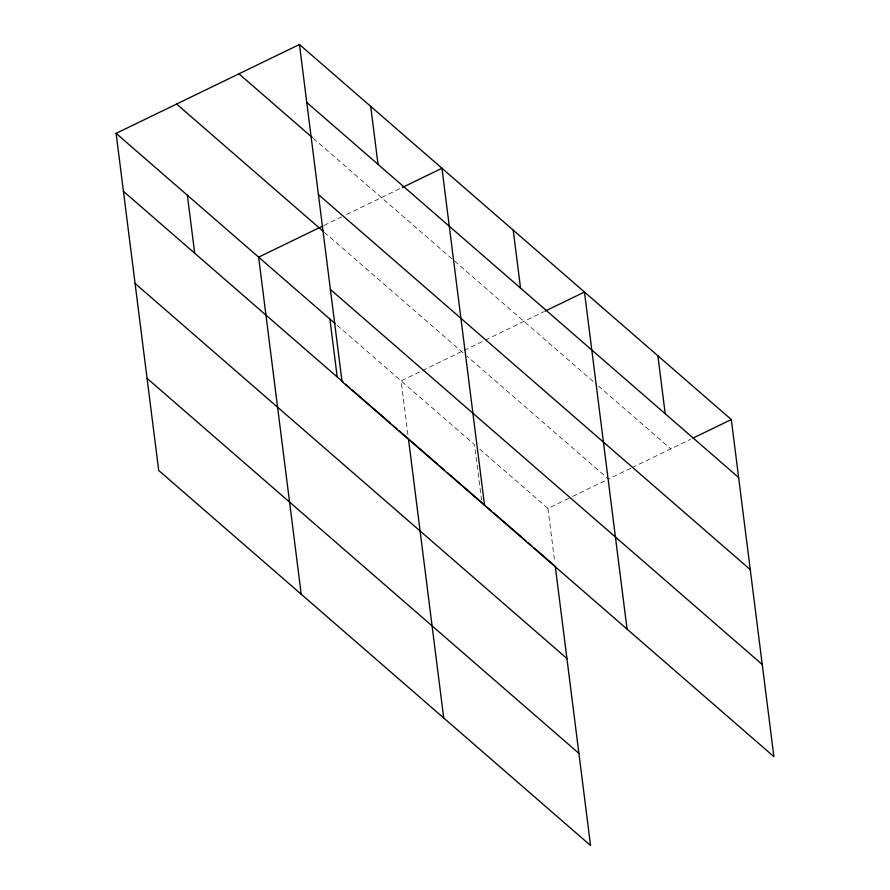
<?xml version="1.0" encoding="UTF-8"?>
<svg xmlns="http://www.w3.org/2000/svg" width="890" height="890" viewBox="0 0 890 890"><rect width="100%" height="100%" fill="white"/><g stroke="black" fill="none" stroke-linecap="round" stroke-linejoin="round"><path stroke-width="0.67" stroke-dasharray="4.45 3.34" d="M324.116 225.393L341.571 216.926M346.555 214.512L401.223 188.013M461.632 351.572L401.134 380.898L408.109 436.167M464.135 350.36L484.082 340.692M485.328 340.091L543.734 311.778M479.788 449.216L547.962 508.413L571.424 497.043M572.659 496.442L606.001 480.289M630.91 468.207L608.471 479.087L466.883 356.122M632.156 467.606L690.562 439.293M313.347 138.44L596.333 384.202M598.436 386.026L670.804 448.872M324.361 232.357L465.826 355.221M337.21 325.384L474.548 444.655L481.523 499.924M547.962 508.413L554.77 562.324"/><path stroke-width="1.33" d="M534.312 548.151L555.282 566.374L590.548 845.5L158.698 470.454L116.112 133.367L299.452 44.5L731.302 419.546L773.888 756.634L342.038 381.588L299.452 44.5M322.87 225.993L258.623 257.132L301.209 594.22M402.458 187.423L441.963 168.266L484.549 505.353M544.969 311.177L584.474 292.031L627.061 629.119M693.032 438.103L731.302 419.546M306.772 102.461L738.622 477.507M238.954 73.826L312.301 137.527M318.409 194.565L750.259 569.611M176.609 104.041L323.315 231.445M330.401 289.473L762.252 664.519M116.112 133.367L335.118 323.571M123.432 191.328L343.484 382.433M345.587 384.257L349.77 387.895M351.873 389.72L390.643 423.384M392.735 425.209L396.929 428.847M399.02 430.671L437.824 464.358M439.916 466.182L444.11 469.831M447.258 472.557L481.868 502.616M482.914 503.529L485.017 505.353M487.108 507.167L491.313 510.816M493.405 512.629L525.923 540.875M528.015 542.689L532.209 546.338M135.069 283.443L566.919 658.489M147.061 378.339L578.912 753.385M657.888 355.789L665.208 413.75M513.219 230.143L520.539 288.104M370.707 106.377L378.028 164.339M408.454 438.859L443.721 717.985M329.878 319.021L337.199 376.971M187.367 195.255L194.688 253.205"/></g></svg>
